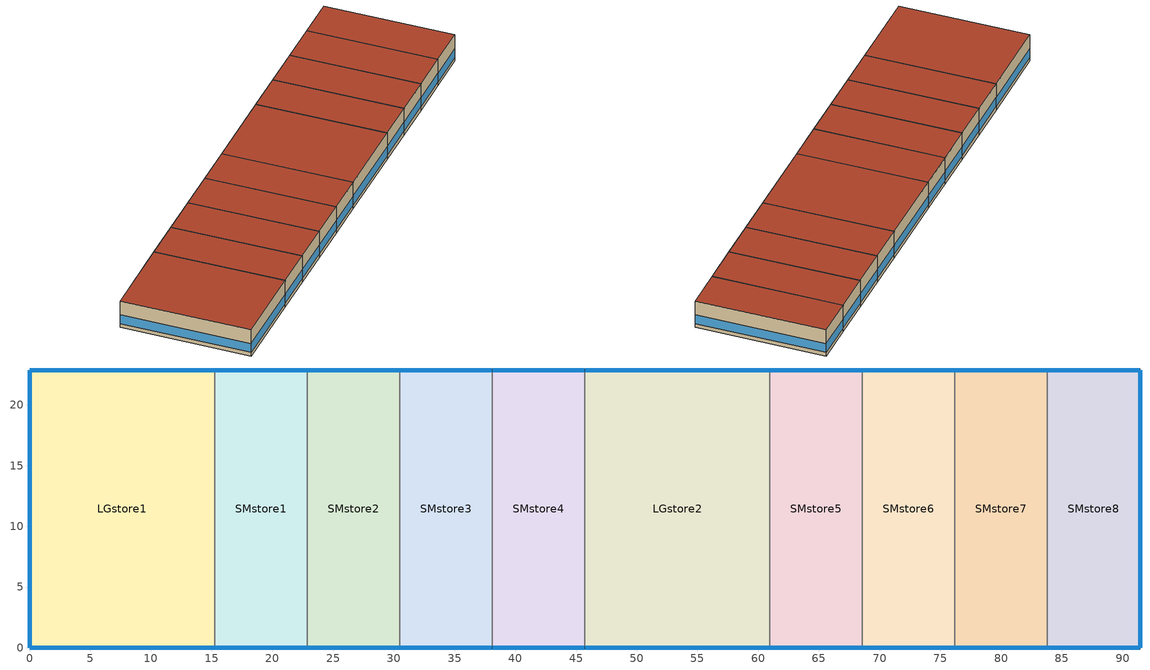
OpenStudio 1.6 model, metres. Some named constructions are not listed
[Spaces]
SMstore1
 floor ground: 22.86,22.86 22.86,0 15.24,0 15.24,22.86 z0
 wall outside: 15.24,0 22.86,0 / 22.86,22.86 15.24,22.86 z0:5.18
 wall to SMstore2: 22.86,0 22.86,22.86 z0:5.18
 wall to LGstore1: 15.24,22.86 15.24,0 z0:5.18
 window: 15.27,0 22.83,0 / 22.83,22.86 15.27,22.86 z0.76:2.45
 roof outside: 22.86,0 22.86,22.86 15.24,22.86 15.24,0 z5.18
LGstore2
 floor ground: 60.96,22.86 60.96,0 45.72,0 45.72,22.86 z0
 wall outside: 45.72,0 60.96,0 / 60.96,22.86 45.72,22.86 z0:5.18
 wall to SMstore4: 45.72,22.86 45.72,0 z0:5.18
 wall to SMstore5: 60.96,0 60.96,22.86 z0:5.18
 window: 45.75,0 60.93,0 / 60.93,22.86 45.75,22.86 z0.76:2.44
 roof outside: 60.96,0 60.96,22.86 45.72,22.86 45.72,0 z5.18
SMstore7
 floor ground: 83.82,22.86 83.82,0 76.2,0 76.2,22.86 z0
 wall outside: 76.2,0 83.82,0 / 83.82,22.86 76.2,22.86 z0:5.18
 wall to SMstore6: 76.2,22.86 76.2,0 z0:5.18
 wall to SMstore8: 83.82,0 83.82,22.86 z0:5.18
 window: 76.23,0 83.79,0 / 83.79,22.86 76.23,22.86 z0.76:2.45
 roof outside: 83.82,0 83.82,22.86 76.2,22.86 76.2,0 z5.18
SMstore8
 floor ground: 91.44,22.86 91.44,0 83.82,0 83.82,22.86 z0
 wall outside: 83.82,0 91.44,0 91.44,22.86 83.82,22.86 z0:5.18
 window: 91.44,0.03 91.44,22.83 z0.76:2.44; 91.41,22.86 83.85,22.86 / 83.85,0 91.41,0 z0.76:2.45
 roof outside: 91.44,0 91.44,22.86 83.82,22.86 83.82,0 z5.18
SMstore6
 floor ground: 76.2,22.86 76.2,0 68.58,0 68.58,22.86 z0
 wall outside: 76.2,22.86 68.58,22.86 / 68.58,0 76.2,0 z0:5.18
 wall to SMstore5: 68.58,22.86 68.58,0 z0:5.18
 window: 68.61,0 76.17,0 / 76.17,22.86 68.61,22.86 z0.76:2.45
 roof outside: 76.2,0 76.2,22.86 68.58,22.86 68.58,0 z5.18
SMstore2
 floor ground: 30.48,22.86 30.48,0 22.86,0 22.86,22.86 z0
 wall outside: 30.48,22.86 22.86,22.86 / 22.86,0 30.48,0 z0:5.18
 wall to SMstore3: 30.48,0 30.48,22.86 z0:5.18
 window: 30.45,22.86 22.89,22.86 / 22.89,0 30.45,0 z0.76:2.45
 roof outside: 30.48,0 30.48,22.86 22.86,22.86 22.86,0 z5.18
SMstore3
 floor ground: 38.1,22.86 38.1,0 30.48,0 30.48,22.86 z0
 wall outside: 38.1,22.86 30.48,22.86 / 30.48,0 38.1,0 z0:5.18
 wall to SMstore4: 38.1,0 38.1,22.86 z0:5.18
 window: 30.51,0 38.07,0 / 38.07,22.86 30.51,22.86 z0.76:2.45
 roof outside: 38.1,0 38.1,22.86 30.48,22.86 30.48,0 z5.18
SMstore5
 floor ground: 68.58,22.86 68.58,0 60.96,0 60.96,22.86 z0
 wall outside: 68.58,22.86 60.96,22.86 / 60.96,0 68.58,0 z0:5.18
 window: 60.99,0 68.55,0 / 68.55,22.86 60.99,22.86 z0.76:2.45
 roof outside: 68.58,0 68.58,22.86 60.96,22.86 60.96,0 z5.18
SMstore4
 floor ground: 45.72,22.86 45.72,0 38.1,0 38.1,22.86 z0
 wall outside: 38.1,0 45.72,0 / 45.72,22.86 38.1,22.86 z0:5.18
 window: 38.13,0 45.69,0 / 45.69,22.86 38.13,22.86 z0.76:2.45
 roof outside: 45.72,0 45.72,22.86 38.1,22.86 38.1,0 z5.18
LGstore1
 floor ground: 15.24,22.86 15.24,0 0,0 0,22.86 z0
 wall outside: 15.24,22.86 0,22.86 0,0 15.24,0 z0:5.18
 window: 15.21,22.86 0.03,22.86 / 0.03,0 15.21,0 / 0,22.83 0,0.03 z0.76:2.44
 roof outside: 15.24,0 15.24,22.86 0,22.86 0,0 z5.18
[Site]
Calgary Int'l_AB_CAN: Latitude {deg}=51.12; Longitude {deg}=-114.02; Time Zone {hr}=-7; Elevation {m}=1084; Terrain=City
[Building]
c:/test//StripMall.osm: North Axis {deg}=0; Default Construction Set=DND-Concrete at climate 7a
[Site:WaterMainsTemperature]
Calculation Method=Correlation; Annual Average Outdoor Air Temperature {C}=3.94167; Maximum Difference In Monthly Average Outdoor Air Temperatures {deltaC}=25
[SizingPeriod:DesignDay] Barometric Pressure {Pa}=88963; Sky Clearness=0; Rain Indicator=0; Snow Indicator=0; Day of Month=21; Daylight Saving Time Indicator=0; Humidity Indicating Type=Wetbulb; Dry-Bulb Temperature Range Modifier Type=DefaultMultipliers
Name | Maximum Dry-Bulb Temperature {C} | Daily Dry-Bulb Temperature Range {deltaC} | Humidity Indicating Conditions at Maximum Dry-Bulb {BasedOnField A3} | Wind Speed {m/s} | Wind Direction {deg} | Month | Day Type | Solar Model Indicator | ASHRAE Taub | ASHRAE Taud
Calgary Int'l Ann Htg 99.6% Condns DB | -29.1 | 0 | -29.1 | 2.9 | 0 | 1 | WinterDesignDay | ASHRAEClearSky
Calgary Int'l Ann Clg .4% Condns DB=>MWB | 28.6 | 12.3 | 15.7 | 4.6 | 160 | 7 | SummerDesignDay | ASHRAETau | 0.341 | 2.408
Calgary Int'l Ann Clg .4% Condns WB=>MDB | 25.4 | 12.3 | 17.3 | 4.6 | 160 | 7 | SummerDesignDay | ASHRAETau | 0.341 | 2.408
[DefaultConstructionSet]
DND-Concrete at climate 7a: Default Exterior Surface Constructions=DND-Concrete at climate 7a; Default Interior Surface Constructions=000_Interior_DefSurfCons 12; Default Ground Contact Surface Constructions=DND-Concrete at climate 7a 1; Default Exterior SubSurface Constructions=DND-Concrete at climate 7a; Default Interior SubSurface Constructions=000_Interior_DefSubCons 12; Interior Partition Construction=000_Interior Partition
[DefaultSurfaceConstructions]
Name | Floor Construction | Wall Construction | Roof Ceiling Construction
000_Interior_DefSurfCons 12 | 000_Interior Floor | 000_Interior Wall | 000_Interior Ceiling
DND-Concrete at climate 7a | Customized opaque construction {35243997-2d2d-46f4-81ec-0882dd8dcdca} to conductance of 0.162 | Customized opaque construction {f012fbed-425d-4b2a-baa8-1c44aecffd07} to conductance of 0.21 | Customized opaque construction {bbf7b459-43fb-4635-a520-b5787fa7567a} to conductance of 0.162
DND-Concrete at climate 7a 1 | Customized opaque construction {216174f8-6658-4906-90be-eaf5281bd78c} to conductance of 0.757 | Customized opaque construction {e09e6e9e-3d80-42f4-9372-742f715f04fe} to conductance of 0.284 | Customized opaque construction {35243997-2d2d-46f4-81ec-0882dd8dcdca} to conductance of 0.284
[DefaultSubSurfaceConstructions]
Name | Fixed Window Construction | Operable Window Construction | Door Construction | Glass Door Construction | Skylight Construction | Tubular Daylight Dome Construction | Tubular Daylight Diffuser Construction | Overhead Door Construction
000_Interior_DefSubCons 12 | 000_Interior Window | 000_Interior Window | 000_Interior Door | 000_Exterior Window | 000_Exterior Window | 000_Interior Window | 000_Interior Window
DND-Concrete at climate 7a | Customized Fenestration: cond=0.220 tvis=0.210 tsol=0.500 | Customized Fenestration: cond=0.220 tvis=0.210 tsol=0.500 | Customized opaque construction {93c846be-0170-42c1-b2d1-3409d965e171} to conductance of 2.2 | Customized Fenestration: cond=0.220 tvis=0.210 tsol=0.500 | Customized Fenestration: cond=0.220 tvis=0.210 tsol=0.500 | Customized Fenestration: cond=0.220 tvis=0.210 tsol=0.500 | Customized Fenestration: cond=0.220 tvis=0.210 tsol=0.500 | Customized opaque construction {1f61e8b1-31b3-4281-9015-2985ea2dd70f} to conductance of 2.2
[Construction]
000_Interior Partition; 000_Interior Door: 000_G05 25mm wood
000_Interior Floor: 000_F16 Acoustic tile, 000_F05 Ceiling air space resistance, 000_M11 100mm lightweight concrete
000_Interior Wall: 000_G01a 19mm gypsum board, 000_F04 Wall air space resistance, 000_G01a 19mm gypsum board
000_Interior Ceiling: 000_M11 100mm lightweight concrete, 000_F05 Ceiling air space resistance, 000_F16 Acoustic tile
000_Interior Window: 000_Clear 3mm
000_Exterior Window: 000_Clear 3mm, 000_Air 13mm, 000_Clear 3mm
Customized Fenestration: cond=0.220 tvis=0.210 tsol=0.500: Customized Fenestration:: cond=0.220 tvis=0.210 tsol=0.500
[Material]
Name | Roughness | Thickness | Conductivity | Density | Specific Heat
000_G05 25mm wood | MediumSmooth | 0.0254 | 0.15 | 608 | 1630
000_G01a 19mm gypsum board | MediumSmooth | 0.019 | 0.16 | 800 | 1090
000_F16 Acoustic tile | MediumSmooth | 0.0191 | 0.06 | 368 | 590
000_M11 100mm lightweight concrete | MediumRough | 0.1016 | 0.53 | 1280 | 840
[Material:AirGap]
Name | Thermal Resistance
000_F05 Ceiling air space resistance | 0.18
000_F04 Wall air space resistance | 0.15
[WindowMaterial:SimpleGlazingSystem]
Customized Fenestration:: cond=0.220 tvis=0.210 tsol=0.500: U-Factor {W/m2-K}=2.2; Solar Heat Gain Coefficient=0.6; Visible Transmittance=0.21
[WindowMaterial:Glazing]
000_Clear 3mm: Optical Data Type=SpectralAverage; Thickness=0.003; Solar Transmittance at Normal Incidence=0.837; Front Side Solar Reflectance at Normal Incidence=0.075; Back Side Solar Reflectance at Normal Incidence=0.075; Visible Transmittance at Normal Incidence=0.898; Front Side Visible Reflectance at Normal Incidence=0.081; Back Side Visible Reflectance at Normal Incidence=0.081; Infrared Transmittance at Normal Incidence=0; Front Side Infrared Hemispherical Emissivity=0.84; Back Side Infrared Hemispherical Emissivity=0.84; Conductivity=0.9
[WindowMaterial:Gas]
000_Air 13mm: Gas Type=Air; Thickness=0.0127
[ThermalZone] Multiplier=1; Thermostat=NECB-C; Use Ideal Air Loads=Yes
SMstore1 Thermal Zone; SMstore6 Thermal Zone; SMstore2 Thermal Zone; LGstore2 Thermal Zone; SMstore5 Thermal Zone; SMstore4 Thermal Zone; SMstore7 Thermal Zone; SMstore8 Thermal Zone; SMstore3 Thermal Zone; LGstore1 Thermal Zone
[Sizing:Zone] Zone Cooling Design Supply Air Temperature {C}=14; Zone Heating Design Supply Air Temperature {C}=40; Zone Cooling Design Supply Air Humidity Ratio {kg-H2O/kg-air}=0.0085; Zone Heating Design Supply Air Humidity Ratio {kg-H2O/kg-air}=0.008; Cooling Design Air Flow Method=DesignDay; Heating Design Air Flow Method=DesignDay
SMstore1 Thermal Zone; SMstore6 Thermal Zone; SMstore2 Thermal Zone; LGstore2 Thermal Zone; SMstore5 Thermal Zone; SMstore4 Thermal Zone; SMstore7 Thermal Zone; SMstore8 Thermal Zone; SMstore3 Thermal Zone; LGstore1 Thermal Zone
[Space] Space Type=NECB-Retail - sales; Building Story=1; Part of Total Floor Area=Yes
Name | Thermal Zone
SMstore1 | SMstore1 Thermal Zone
SMstore6 | SMstore6 Thermal Zone
SMstore2 | SMstore2 Thermal Zone
LGstore2 | LGstore2 Thermal Zone
SMstore5 | SMstore5 Thermal Zone
SMstore4 | SMstore4 Thermal Zone
SMstore7 | SMstore7 Thermal Zone
SMstore8 | SMstore8 Thermal Zone
SMstore3 | SMstore3 Thermal Zone
LGstore1 | LGstore1 Thermal Zone
[BuildingStory]
1
[ThermostatSetpoint:DualSetpoint]
NECB-C: Heating Setpoint Temperature Schedule=NECB-C-Htg; Cooling Setpoint Temperature Schedule=NECB-C-Clg
[DefaultScheduleSet]
NECB-C: Hours of Operation Schedule=NECB-C-Fan; Number of People Schedule=NECB-C-Occ; Lighting Schedule=NECB-C-Ltg; Electric Equipment Schedule=NECB-C-Equ; Hot Water Equipment Schedule=NECB-C-HW; Infiltration Schedule=FRACTION_ALWAYS_ON; Other Equipment Schedule=NECB-C-Proc
[ElectricEquipment:Definition]
NECB-Retail - sales-sched-C-elec-def: Design Level Calculation Method=Watts/Area; Watts per Space Floor Area {W/m2}=2.5
[People:Definition]
NECB-Retail - sales-sched-C-people-def: Number of People Calculation Method=Area/Person; Space Floor Area per Person {m2/person}=30; Fraction Radiant=0.3
[Lights:Definition]
NECB-Retail - sales-sched-C-lights-def: Design Level Calculation Method=Watts/Area; Watts per Space Floor Area {W/m2}=18.1
[HotWaterEquipment:Definition]
NECB-Retail - sales-sched-C-dhw-def: Design Level Calculation Method=Watts/Area; Watts per Space Floor Area {W/m2}=40
[People]
NECB-Retail - sales-sched-C-people: People Definition=NECB-Retail - sales-sched-C-people-def; Space or SpaceType=NECB-Retail - sales; Activity Level Schedule=activity 120W; Multiplier=1
[Lights]
NECB-Retail - sales-sched-C-lights: Lights Definition=NECB-Retail - sales-sched-C-lights-def; Space or SpaceType=NECB-Retail - sales; Multiplier=1
[ElectricEquipment]
NECB-Retail - sales-sched-C-elec: Electric Equipment Definition=NECB-Retail - sales-sched-C-elec-def; Space or SpaceType=NECB-Retail - sales; Multiplier=1
[HotWaterEquipment]
NECB-Retail - sales-sched-C-dhw: Hot Water Equipment Definition=NECB-Retail - sales-sched-C-dhw-def; Space or SpaceType=NECB-Retail - sales; Multiplier=1
[DesignSpecification:OutdoorAir]
NECB-Retail - sales-sched-C-oa: Outdoor Air Method=Maximum; Outdoor Air Flow per Person {m3/s-person}=0.0354536; Outdoor Air Flow per Floor Area {m3/s-m2}=0; Outdoor Air Flow Rate {m3/s}=0; Outdoor Air Flow Air Changes per Hour {1/hr}=0; Outdoor Air Flow Rate Fraction Schedule=FRACTION_ALWAYS_ON
[SpaceInfiltration:DesignFlowRate]
NECB-Retail - sales-sched-C-inf: Space or SpaceType=NECB-Retail - sales; Schedule=FRACTION_ALWAYS_ON; Design Flow Rate Calculation Method=Flow/ExteriorArea; Flow per Exterior Surface Area {m3/s-m2}=0.00025; Constant Term Coefficient=1; Temperature Term Coefficient=0; Velocity Term Coefficient=0; Velocity Squared Term Coefficient=0
[SpaceType]
NECB-Retail - sales: Default Schedule Set=NECB-C; Design Specification Outdoor Air Object=NECB-Retail - sales-sched-C-oa
[Schedule:Ruleset]
Name | Default Day Schedule
FRACTION_ALWAYS_ON | Schedule Day 1
NECB-C-Occ | Schedule Day 18
NECB-C-Ltg | Schedule Day 19
NECB-C-Equ | Schedule Day 20
NECB-C-Fan | Schedule Day 21
NECB-C-Proc | Schedule Day 22
NECB-C-Clg | Schedule Day 23
NECB-C-Htg | Schedule Day 24
NECB-C-HW | Schedule Day 25
activity 120W | Schedule Day 74
[Schedule:Day]
Schedule Day 1; wkdFRACTION_ALWAYS_ON 1; satFRACTION_ALWAYS_ON 1; sunFRACTION_ALWAYS_ON 1: 1, 0, 1, 2, 0, 1, 3, 0, 1, 4, 0, 1, 5, 0, 1, 6, 0, 1, 7, 0, 1, 8, 0, 1, 9, 0, 1, 10, 0, 1, 11, 0, 1, 12, 0, 1, 13, 0, 1, 14, 0, 1, 15, 0, 1, 16, 0, 1, 17, 0, 1, 18, 0, 1, 19, 0, 1, 20, 0, 1, 21, 0, 1, 22, 0, 1, 23, 0, 1, 24, 0, 1
Schedule Day 18; wkdNECB-C-Occ 1: 1, 0, 0, 2, 0, 0, 3, 0, 0, 4, 0, 0, 5, 0, 0, 6, 0, 0, 7, 0, 0, 8, 0, 0, 9, 0, 0.1, 10, 0, 0.2, 11, 0, 0.5, 12, 0, 0.5, 13, 0, 0.7, 14, 0, 0.7, 15, 0, 0.7, 16, 0, 0.7, 17, 0, 0.8, 18, 0, 0.7, 19, 0, 0.5, 20, 0, 0.3, 21, 0, 0.3, 22, 0, 0, 23, 0, 0, 24, 0, 0
satNECB-C-Occ 1: 1, 0, 0, 2, 0, 0, 3, 0, 0, 4, 0, 0, 5, 0, 0, 6, 0, 0, 7, 0, 0, 8, 0, 0, 9, 0, 0.1, 10, 0, 0.2, 11, 0, 0.5, 12, 0, 0.6, 13, 0, 0.8, 14, 0, 0.9, 15, 0, 0.9, 16, 0, 0.9, 17, 0, 0.8, 18, 0, 0.7, 19, 0, 0.5, 20, 0, 0.2, 21, 0, 0.2, 22, 0, 0, 23, 0, 0, 24, 0, 0
sunNECB-C-Occ 1: 1, 0, 0, 2, 0, 0, 3, 0, 0, 4, 0, 0, 5, 0, 0, 6, 0, 0, 7, 0, 0, 8, 0, 0, 9, 0, 0, 10, 0, 0, 11, 0, 0.1, 12, 0, 0.2, 13, 0, 0.2, 14, 0, 0.4, 15, 0, 0.4, 16, 0, 0.4, 17, 0, 0.4, 18, 0, 0.4, 19, 0, 0.2, 20, 0, 0, 21, 0, 0, 22, 0, 0, 23, 0, 0, 24, 0, 0
Schedule Day 19; wkdNECB-C-Ltg 1; satNECB-C-Ltg 1; Schedule Day 20; wkdNECB-C-Equ 1; satNECB-C-Equ 1; Schedule Day 22; wkdNECB-C-Proc 1; satNECB-C-Proc 1: 1, 0, 0.05, 2, 0, 0.05, 3, 0, 0.05, 4, 0, 0.05, 5, 0, 0.05, 6, 0, 0.05, 7, 0, 0.05, 8, 0, 0.05, 9, 0, 0.5, 10, 0, 0.9, 11, 0, 0.9, 12, 0, 0.9, 13, 0, 0.9, 14, 0, 0.9, 15, 0, 0.9, 16, 0, 0.9, 17, 0, 0.9, 18, 0, 0.9, 19, 0, 0.9, 20, 0, 0.6, 21, 0, 0.5, 22, 0, 0.05, 23, 0, 0.05, 24, 0, 0.05
sunNECB-C-Ltg 1; sunNECB-C-Equ 1; sunNECB-C-Proc 1: 1, 0, 0.05, 2, 0, 0.05, 3, 0, 0.05, 4, 0, 0.05, 5, 0, 0.05, 6, 0, 0.05, 7, 0, 0.05, 8, 0, 0.05, 9, 0, 0.05, 10, 0, 0.05, 11, 0, 0.5, 12, 0, 0.9, 13, 0, 0.9, 14, 0, 0.9, 15, 0, 0.9, 16, 0, 0.9, 17, 0, 0.9, 18, 0, 0.9, 19, 0, 0.6, 20, 0, 0.05, 21, 0, 0.05, 22, 0, 0.05, 23, 0, 0.05, 24, 0, 0.05
Schedule Day 21; wkdNECB-C-Fan 1; satNECB-C-Fan 1: 1, 0, 0, 2, 0, 0, 3, 0, 0, 4, 0, 0, 5, 0, 0, 6, 0, 0, 7, 0, 0, 8, 0, 1, 9, 0, 1, 10, 0, 1, 11, 0, 1, 12, 0, 1, 13, 0, 1, 14, 0, 1, 15, 0, 1, 16, 0, 1, 17, 0, 1, 18, 0, 1, 19, 0, 1, 20, 0, 1, 21, 0, 1, 22, 0, 0, 23, 0, 0, 24, 0, 0
sunNECB-C-Fan 1: 1, 0, 0, 2, 0, 0, 3, 0, 0, 4, 0, 0, 5, 0, 0, 6, 0, 0, 7, 0, 0, 8, 0, 0, 9, 0, 0, 10, 0, 1, 11, 0, 1, 12, 0, 1, 13, 0, 1, 14, 0, 1, 15, 0, 1, 16, 0, 1, 17, 0, 1, 18, 0, 1, 19, 0, 1, 20, 0, 0, 21, 0, 0, 22, 0, 0, 23, 0, 0, 24, 0, 0
Schedule Day 23; wkdNECB-C-Clg 1; satNECB-C-Clg 1: 1, 0, 35, 2, 0, 35, 3, 0, 35, 4, 0, 35, 5, 0, 35, 6, 0, 35, 7, 0, 35, 8, 0, 24, 9, 0, 24, 10, 0, 24, 11, 0, 24, 12, 0, 24, 13, 0, 24, 14, 0, 24, 15, 0, 24, 16, 0, 24, 17, 0, 24, 18, 0, 24, 19, 0, 24, 20, 0, 24, 21, 0, 24, 22, 0, 35, 23, 0, 35, 24, 0, 35
sunNECB-C-Clg 1: 1, 0, 35, 2, 0, 35, 3, 0, 35, 4, 0, 35, 5, 0, 35, 6, 0, 35, 7, 0, 35, 8, 0, 35, 9, 0, 35, 10, 0, 24, 11, 0, 24, 12, 0, 24, 13, 0, 24, 14, 0, 24, 15, 0, 24, 16, 0, 24, 17, 0, 24, 18, 0, 24, 19, 0, 24, 20, 0, 35, 21, 0, 35, 22, 0, 35, 23, 0, 35, 24, 0, 35
Schedule Day 24; wkdNECB-C-Htg 1; satNECB-C-Htg 1: 1, 0, 18, 2, 0, 18, 3, 0, 18, 4, 0, 18, 5, 0, 18, 6, 0, 18, 7, 0, 18, 8, 0, 20, 9, 0, 22, 10, 0, 22, 11, 0, 22, 12, 0, 22, 13, 0, 22, 14, 0, 22, 15, 0, 22, 16, 0, 22, 17, 0, 22, 18, 0, 22, 19, 0, 22, 20, 0, 22, 21, 0, 22, 22, 0, 18, 23, 0, 18, 24, 0, 18
sunNECB-C-Htg 1: 1, 0, 18, 2, 0, 18, 3, 0, 18, 4, 0, 18, 5, 0, 18, 6, 0, 18, 7, 0, 18, 8, 0, 18, 9, 0, 18, 10, 0, 20, 11, 0, 22, 12, 0, 22, 13, 0, 22, 14, 0, 22, 15, 0, 22, 16, 0, 22, 17, 0, 22, 18, 0, 22, 19, 0, 22, 20, 0, 18, 21, 0, 18, 22, 0, 18, 23, 0, 18, 24, 0, 18
Schedule Day 25; wkdNECB-C-HW 1: 1, 0, 0.05, 2, 0, 0.05, 3, 0, 0.05, 4, 0, 0.05, 5, 0, 0.05, 6, 0, 0.05, 7, 0, 0.05, 8, 0, 0.05, 9, 0, 0.1, 10, 0, 0.2, 11, 0, 0.3, 12, 0, 0.4, 13, 0, 0.8, 14, 0, 0.8, 15, 0, 0.8, 16, 0, 0.8, 17, 0, 0.6, 18, 0, 0.4, 19, 0, 0.3, 20, 0, 0.2, 21, 0, 0.2, 22, 0, 0.05, 23, 0, 0.05, 24, 0, 0.05
satNECB-C-HW 1: 1, 0, 0.05, 2, 0, 0.05, 3, 0, 0.05, 4, 0, 0.05, 5, 0, 0.05, 6, 0, 0.05, 7, 0, 0.05, 8, 0, 0.05, 9, 0, 0.1, 10, 0, 0.2, 11, 0, 0.3, 12, 0, 0.5, 13, 0, 0.9, 14, 0, 0.9, 15, 0, 0.9, 16, 0, 0.9, 17, 0, 0.7, 18, 0, 0.5, 19, 0, 0.3, 20, 0, 0.2, 21, 0, 0.2, 22, 0, 0.05, 23, 0, 0.05, 24, 0, 0.05
sunNECB-C-HW 1: 1, 0, 0.05, 2, 0, 0.05, 3, 0, 0.05, 4, 0, 0.05, 5, 0, 0.05, 6, 0, 0.05, 7, 0, 0.05, 8, 0, 0.05, 9, 0, 0.05, 10, 0, 0.05, 11, 0, 0.1, 12, 0, 0.2, 13, 0, 0.4, 14, 0, 0.8, 15, 0, 0.8, 16, 0, 0.6, 17, 0, 0.4, 18, 0, 0.3, 19, 0, 0.2, 20, 0, 0.05, 21, 0, 0.05, 22, 0, 0.05, 23, 0, 0.05, 24, 0, 0.05
Schedule Day 74; wkdactivity 120W 1; satactivity 120W 1; sunactivity 120W 1: 1, 0, 120, 2, 0, 120, 3, 0, 120, 4, 0, 120, 5, 0, 120, 6, 0, 120, 7, 0, 120, 8, 0, 120, 9, 0, 120, 10, 0, 120, 11, 0, 120, 12, 0, 120, 13, 0, 120, 14, 0, 120, 15, 0, 120, 16, 0, 120, 17, 0, 120, 18, 0, 120, 19, 0, 120, 20, 0, 120, 21, 0, 120, 22, 0, 120, 23, 0, 120, 24, 0, 120
[Schedule:Rule] Date Specification Type=DateRange; Start Month=1; Start Day=1; End Month=12; End Day=31
Name | Schedule Ruleset | Rule Order | Day Schedule | Apply Sunday | Apply Monday | Apply Tuesday | Apply Wednesday | Apply Thursday | Apply Friday | Apply Saturday
wkdFRACTION_ALWAYS_ON rule | FRACTION_ALWAYS_ON | 2 | wkdFRACTION_ALWAYS_ON 1 | No | Yes | Yes | Yes | Yes | Yes | No
satFRACTION_ALWAYS_ONrule | FRACTION_ALWAYS_ON | 1 | satFRACTION_ALWAYS_ON 1 | No | No | No | No | No | No | Yes
sunFRACTION_ALWAYS_ONrule | FRACTION_ALWAYS_ON | 0 | sunFRACTION_ALWAYS_ON 1 | Yes | No | No | No | No | No | No
wkdNECB-C-Occ rule | NECB-C-Occ | 2 | wkdNECB-C-Occ 1 | No | Yes | Yes | Yes | Yes | Yes | No
satNECB-C-Occrule | NECB-C-Occ | 1 | satNECB-C-Occ 1 | No | No | No | No | No | No | Yes
sunNECB-C-Occrule | NECB-C-Occ | 0 | sunNECB-C-Occ 1 | Yes | No | No | No | No | No | No
wkdNECB-C-Ltg rule | NECB-C-Ltg | 2 | wkdNECB-C-Ltg 1 | No | Yes | Yes | Yes | Yes | Yes | No
satNECB-C-Ltgrule | NECB-C-Ltg | 1 | satNECB-C-Ltg 1 | No | No | No | No | No | No | Yes
sunNECB-C-Ltgrule | NECB-C-Ltg | 0 | sunNECB-C-Ltg 1 | Yes | No | No | No | No | No | No
wkdNECB-C-Equ rule | NECB-C-Equ | 2 | wkdNECB-C-Equ 1 | No | Yes | Yes | Yes | Yes | Yes | No
satNECB-C-Equrule | NECB-C-Equ | 1 | satNECB-C-Equ 1 | No | No | No | No | No | No | Yes
sunNECB-C-Equrule | NECB-C-Equ | 0 | sunNECB-C-Equ 1 | Yes | No | No | No | No | No | No
wkdNECB-C-Fan rule | NECB-C-Fan | 2 | wkdNECB-C-Fan 1 | No | Yes | Yes | Yes | Yes | Yes | No
satNECB-C-Fanrule | NECB-C-Fan | 1 | satNECB-C-Fan 1 | No | No | No | No | No | No | Yes
sunNECB-C-Fanrule | NECB-C-Fan | 0 | sunNECB-C-Fan 1 | Yes | No | No | No | No | No | No
wkdNECB-C-Proc rule | NECB-C-Proc | 2 | wkdNECB-C-Proc 1 | No | Yes | Yes | Yes | Yes | Yes | No
satNECB-C-Procrule | NECB-C-Proc | 1 | satNECB-C-Proc 1 | No | No | No | No | No | No | Yes
sunNECB-C-Procrule | NECB-C-Proc | 0 | sunNECB-C-Proc 1 | Yes | No | No | No | No | No | No
wkdNECB-C-Clg rule | NECB-C-Clg | 2 | wkdNECB-C-Clg 1 | No | Yes | Yes | Yes | Yes | Yes | No
satNECB-C-Clgrule | NECB-C-Clg | 1 | satNECB-C-Clg 1 | No | No | No | No | No | No | Yes
sunNECB-C-Clgrule | NECB-C-Clg | 0 | sunNECB-C-Clg 1 | Yes | No | No | No | No | No | No
wkdNECB-C-Htg rule | NECB-C-Htg | 2 | wkdNECB-C-Htg 1 | No | Yes | Yes | Yes | Yes | Yes | No
satNECB-C-Htgrule | NECB-C-Htg | 1 | satNECB-C-Htg 1 | No | No | No | No | No | No | Yes
sunNECB-C-Htgrule | NECB-C-Htg | 0 | sunNECB-C-Htg 1 | Yes | No | No | No | No | No | No
wkdNECB-C-HW rule | NECB-C-HW | 2 | wkdNECB-C-HW 1 | No | Yes | Yes | Yes | Yes | Yes | No
satNECB-C-HWrule | NECB-C-HW | 1 | satNECB-C-HW 1 | No | No | No | No | No | No | Yes
sunNECB-C-HWrule | NECB-C-HW | 0 | sunNECB-C-HW 1 | Yes | No | No | No | No | No | No
wkdactivity 120W rule | activity 120W | 2 | wkdactivity 120W 1 | No | Yes | Yes | Yes | Yes | Yes | No
satactivity 120Wrule | activity 120W | 1 | satactivity 120W 1 | No | No | No | No | No | No | Yes
sunactivity 120Wrule | activity 120W | 0 | sunactivity 120W 1 | Yes | No | No | No | No | No | No
